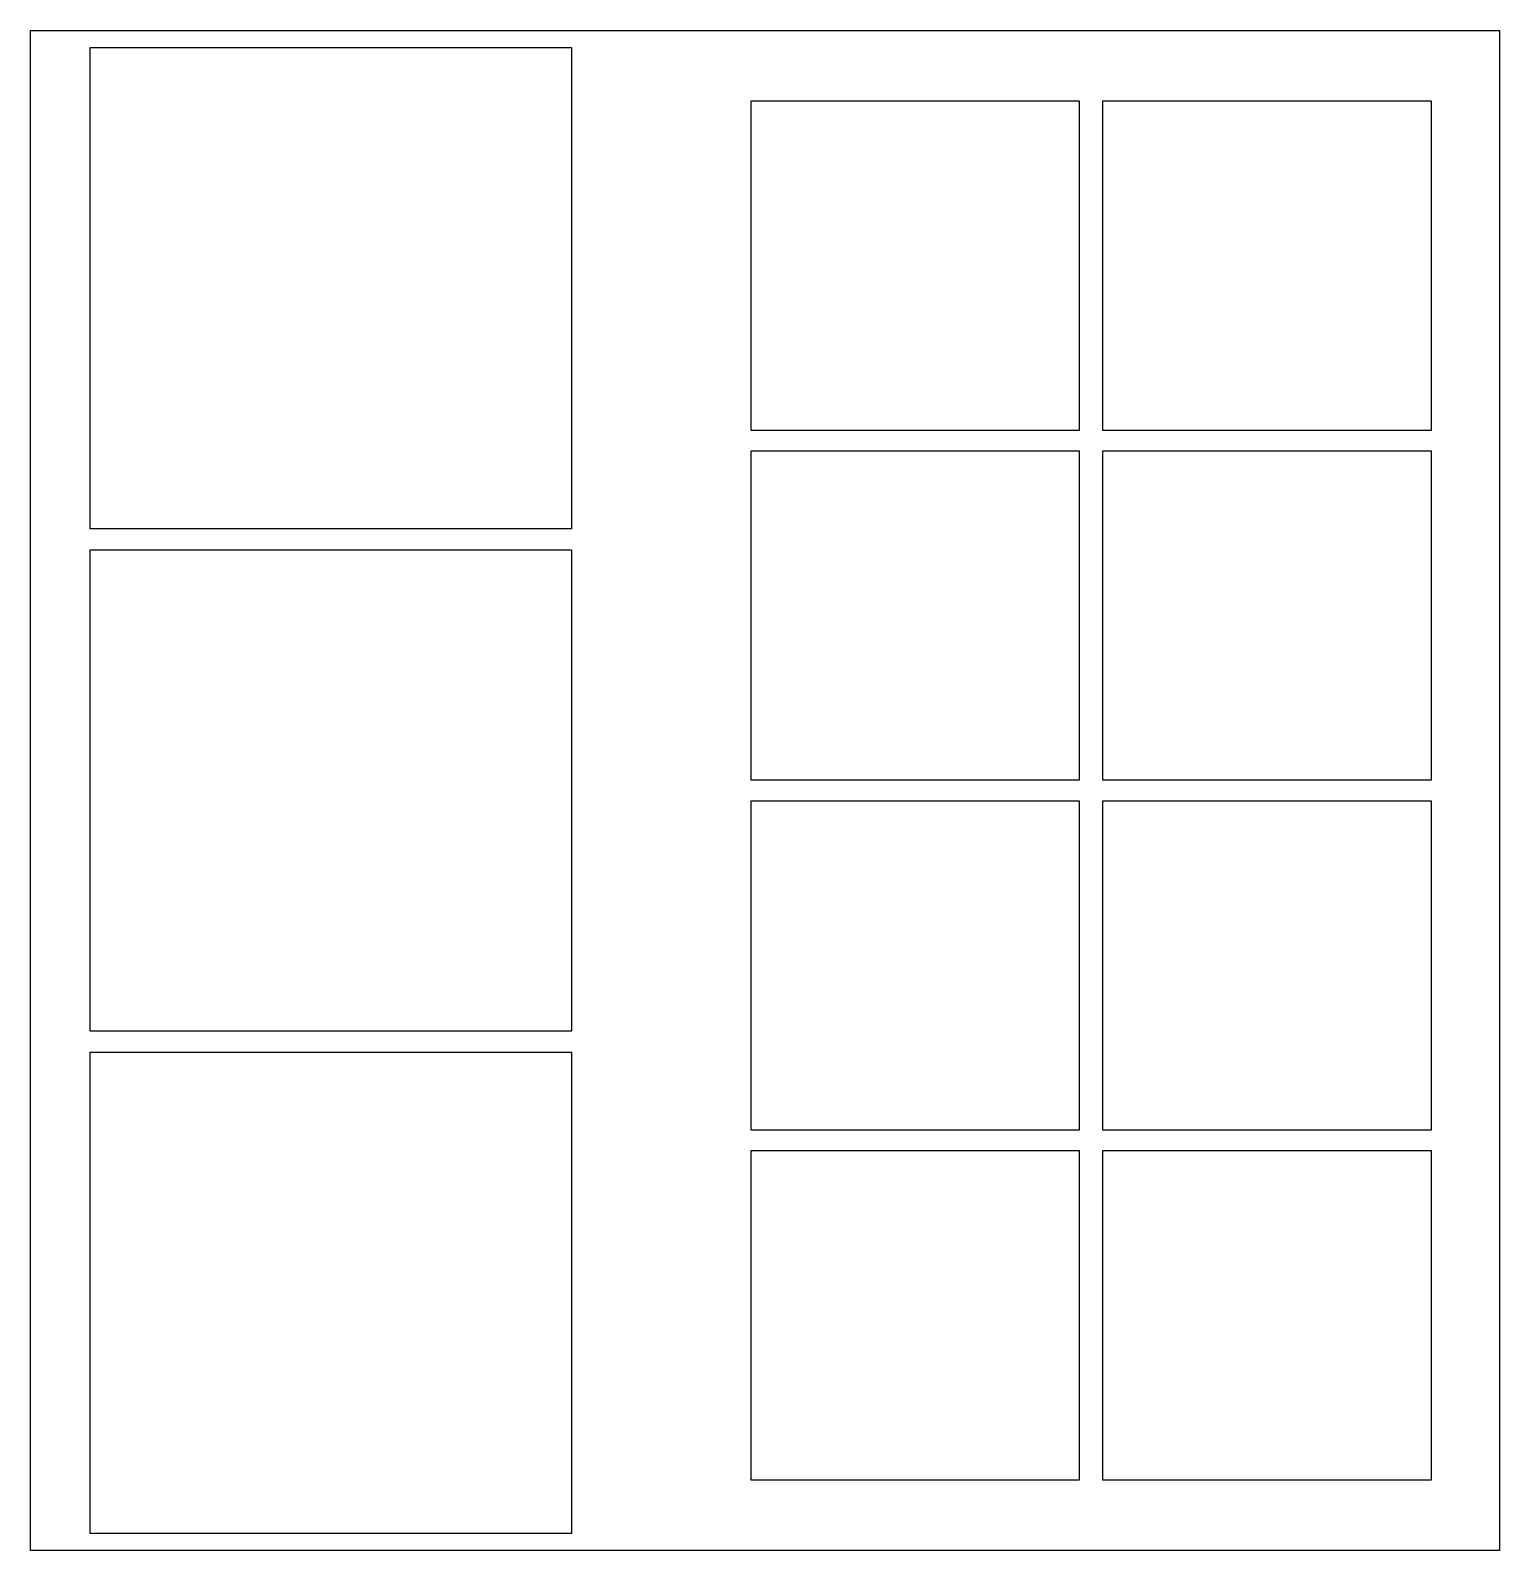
# Model space of a CAD drawing. Extents: x -150 to 242, y -193 to 213.
import ezdxf

# ---------------------------------------------------------------- set-up
doc = ezdxf.new("R2010")
doc.units = 0
doc.layers.get('0').update_dxf_attribs({"linetype": 'CONTINUOUS'})

msp = doc.modelspace()

# ---------------------------------------------------------------- linework, layer by layer
for p, q in [((-149.63, -192.81), (-149.63, 212.86)), ((-149.63, 212.86), (242.29, 212.86)), ((242.29, 212.86), (242.29, -192.81)), ((-133.72, 79.87), (-133.72, 208.26)), ((-133.72, 208.26), (-5.33, 208.26)), ((-5.33, 208.26), (-5.33, 79.87)), ((130.24, 193.94), (42.52, 193.94)), ((42.52, 193.94), (42.52, 106.22)), ((130.24, 106.22), (130.24, 193.94)), ((136.39, 193.94), (136.39, 106.22)), ((224.11, 193.94), (136.39, 193.94)), ((224.11, 106.22), (224.11, 193.94)), ((42.52, 106.22), (130.24, 106.22)), ((136.39, 106.22), (224.11, 106.22)), ((130.24, 100.57), (42.52, 100.57)), ((42.52, 100.57), (42.52, 12.85)), ((130.24, 12.85), (130.24, 100.57)), ((136.39, 100.57), (136.39, 12.85)), ((224.11, 100.57), (136.39, 100.57)), ((224.11, 12.85), (224.11, 100.57)), ((-5.33, 79.87), (-133.72, 79.87)), ((-133.72, 74.22), (-5.33, 74.22)), ((-133.72, -54.17), (-133.72, 74.22)), ((-5.33, 74.22), (-5.33, -54.17)), ((42.52, 12.85), (130.24, 12.85)), ((136.39, 12.85), (224.11, 12.85)), ((42.52, 7.2), (42.52, -80.52)), ((130.24, 7.2), (42.52, 7.2)), ((130.24, -80.52), (130.24, 7.2)), ((136.39, 7.2), (136.39, -80.52)), ((224.11, 7.2), (136.39, 7.2)), ((224.11, -80.52), (224.11, 7.2)), ((-5.33, -54.17), (-133.72, -54.17)), ((-133.72, -188.21), (-133.72, -59.82)), ((-133.72, -59.82), (-5.33, -59.82)), ((-5.33, -59.82), (-5.33, -188.21)), ((42.52, -80.52), (130.24, -80.52)), ((136.39, -80.52), (224.11, -80.52)), ((42.52, -86.17), (42.52, -173.89)), ((130.24, -86.17), (42.52, -86.17)), ((130.24, -173.89), (130.24, -86.17)), ((136.39, -86.17), (136.39, -173.89)), ((224.11, -86.17), (136.39, -86.17)), ((224.11, -173.89), (224.11, -86.17)), ((42.52, -173.89), (130.24, -173.89)), ((136.39, -173.89), (224.11, -173.89)), ((-5.33, -188.21), (-133.72, -188.21)), ((242.29, -192.81), (-149.63, -192.81))]:
    msp.add_line(p, q)

doc.saveas('drawing.dxf')
